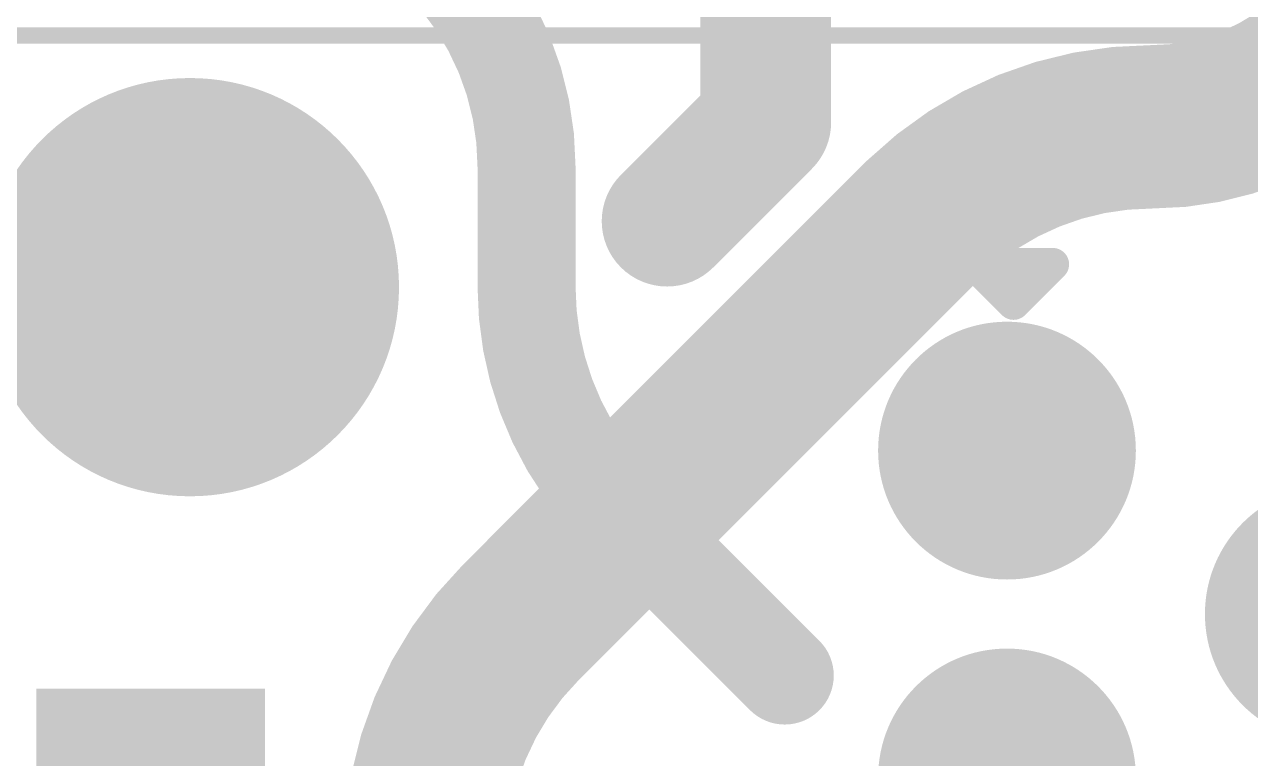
# Model space of a CAD drawing. Header units: millimetres. Extents: x -35.7 to 35.7, y -3.2 to 68.2.
# Drawn here: x -20.08 to -10.55, y 42.48 to 48.19 of the extents above; entities that cross this region are included whole.
import ezdxf

# ---------------------------------------------------------------- set-up
doc = ezdxf.new("R2010")
doc.units = ezdxf.units.MM
for name, color, linetype in [('BottomLayer', 5, 'Continuous'), ('BottomSolder', 6, 'Continuous'), ('MultiLayer', 9, 'Continuous'), ('PadHoleLayer', 156, 'Continuous'), ('TopLayer', 1, 'Continuous'), ('TopOverlay', 2, 'Continuous'), ('TopSolder', 216, 'Continuous'), ('ViaHoleLayer', 16, 'Continuous')]:
    doc.layers.add(name, color=color, linetype=linetype)

# ---------------------------------------------------------------- blocks, each defined once
blk = doc.blocks.new('0855115001_59')
at = {"layer": 'BottomLayer'}
h = blk.add_hatch(color=5, dxfattribs=at)
edge = h.paths.add_edge_path()
edge.add_arc((-3.175, 4.445), 0.9, 0, 360)
h = blk.add_hatch(color=5, dxfattribs=at)
edge = h.paths.add_edge_path()
edge.add_arc((-4.445, 1.905), 0.9, 0, 360)
h = blk.add_hatch(color=5, dxfattribs=at)
edge = h.paths.add_edge_path()
edge.add_arc((-1.905, 1.905), 0.9, 0, 360)
at = {"layer": 'BottomSolder'}
h = blk.add_hatch(color=6, dxfattribs=at)
edge = h.paths.add_edge_path()
edge.add_arc((-3.175, 4.445), 1.0016, 0, 360)
h = blk.add_hatch(color=6, dxfattribs=at)
edge = h.paths.add_edge_path()
edge.add_arc((-4.445, 1.905), 1.0016, 0, 360)
h = blk.add_hatch(color=6, dxfattribs=at)
edge = h.paths.add_edge_path()
edge.add_arc((-1.905, 1.905), 1.0016, 0, 360)
h = blk.add_hatch(color=6, dxfattribs=at)
edge = h.paths.add_edge_path()
edge.add_arc((-5.715, -4.445), 0.1016, 0, 360)
at = {"layer": 'MultiLayer'}
h = blk.add_hatch(color=9, dxfattribs=at)
edge = h.paths.add_edge_path()
edge.add_arc((-3.175, 4.445), 0.9, 0, 360)
h = blk.add_hatch(color=9, dxfattribs=at)
edge = h.paths.add_edge_path()
edge.add_arc((-4.445, 1.905), 0.9, 0, 360)
h = blk.add_hatch(color=9, dxfattribs=at)
edge = h.paths.add_edge_path()
edge.add_arc((-1.905, 1.905), 0.9, 0, 360)
at = {"layer": 'PadHoleLayer'}
h = blk.add_hatch(color=156, dxfattribs=at)
edge = h.paths.add_edge_path()
edge.add_arc((-4.445, 1.905), 0.5, 0, 360)
h = blk.add_hatch(color=156, dxfattribs=at)
edge = h.paths.add_edge_path()
edge.add_arc((-1.905, 1.905), 0.5, 0, 360)
h = blk.add_hatch(color=156, dxfattribs=at)
edge = h.paths.add_edge_path()
edge.add_arc((-5.715, -4.445), 1.625, 0, 360)
at = {"layer": 'TopLayer'}
h = blk.add_hatch(color=1, dxfattribs=at)
edge = h.paths.add_edge_path()
edge.add_arc((-3.175, 4.445), 0.9, 0, 360)
h = blk.add_hatch(color=1, dxfattribs=at)
edge = h.paths.add_edge_path()
edge.add_arc((-4.445, 1.905), 0.9, 0, 360)
h = blk.add_hatch(color=1, dxfattribs=at)
edge = h.paths.add_edge_path()
edge.add_arc((-1.905, 1.905), 0.9, 0, 360)
at = {"layer": 'TopSolder'}
h = blk.add_hatch(color=216, dxfattribs=at)
edge = h.paths.add_edge_path()
edge.add_arc((-3.175, 4.445), 1.0016, 0, 360)
h = blk.add_hatch(color=216, dxfattribs=at)
edge = h.paths.add_edge_path()
edge.add_arc((-4.445, 1.905), 1.0016, 0, 360)
h = blk.add_hatch(color=216, dxfattribs=at)
edge = h.paths.add_edge_path()
edge.add_arc((-1.905, 1.905), 1.0016, 0, 360)
h = blk.add_hatch(color=216, dxfattribs=at)
edge = h.paths.add_edge_path()
edge.add_arc((-5.715, -4.445), 0.1016, 0, 360)
at = {"layer": 'TopOverlay'}
for points, const_width in [([(-7.6708, -9.4488), (-7.6708, 5.715)], 0.127), ([(-5.588, 1.9558), (-5.8928, 2.2606)], 0.254), ([(-5.8928, 1.651), (-5.8928, 2.2606)], 0.254), ([(-5.8928, 1.651), (-5.588, 1.9558)], 0.254)]:
    blk.add_lwpolyline(points, dxfattribs=dict(at, const_width=const_width))
at = {"layer": 'TopOverlay', "const_width": 0.127}
for points in [[(-5.9563, 2.2606, 1), (-5.8293, 2.2606, 1)], [(-5.9563, 2.2606, 1), (-5.8293, 2.2606, 1)], [(-5.6515, 1.9558, 1), (-5.5245, 1.9558, 1)], [(-5.6515, 1.9558, 1), (-5.5245, 1.9558, 1)], [(-5.9563, 1.651, 1), (-5.8293, 1.651, 1)], [(-5.9563, 1.651, 1), (-5.8293, 1.651, 1)]]:
    blk.add_lwpolyline(points, format="xyb", close=True, dxfattribs=at)

msp = doc.modelspace()

# ---------------------------------------------------------------- hatches: boundary and pattern name
at = {"layer": 'BottomLayer'}
h = msp.add_hatch(color=5, dxfattribs=at)
edge = h.paths.add_edge_path()
edge.add_arc((-15.0876, 46.6598), 0.3, 0, 360)
h = msp.add_hatch(color=5, dxfattribs=at)
edge = h.paths.add_edge_path()
edge.add_arc((-14.1986, 45.5676), 0.3, 0, 360)
h = msp.add_hatch(color=5, dxfattribs=at)
edge = h.paths.add_edge_path()
edge.add_arc((-14.1732, 43.1292), 0.3, 0, 360)
msp.add_hatch(color=5, dxfattribs=at).paths.add_polyline_path([(-19.9898, 41.6202), (-18.2136, 41.6202), (-18.2136, 43.0276), (-19.9898, 43.0276)])
h = msp.add_hatch(color=5, dxfattribs=at)
edge = h.paths.add_edge_path()
edge.add_arc((-18.669, 42.6466), 0.3, 0, 360)
at = {"layer": 'BottomSolder'}
h = msp.add_hatch(color=6, dxfattribs=at)
edge = h.paths.add_edge_path()
edge.add_arc((-15.0876, 46.6598), 0.15, 0, 360)
h = msp.add_hatch(color=6, dxfattribs=at)
edge = h.paths.add_edge_path()
edge.add_arc((-14.1986, 45.5676), 0.15, 0, 360)
h = msp.add_hatch(color=6, dxfattribs=at)
edge = h.paths.add_edge_path()
edge.add_arc((-14.1732, 43.1292), 0.15, 0, 360)
h = msp.add_hatch(color=6, dxfattribs=at)
edge = h.paths.add_edge_path()
edge.add_arc((-18.669, 42.6466), 0.15, 0, 360)
at = {"layer": 'TopLayer'}
h = msp.add_hatch(color=1, dxfattribs=at)
edge = h.paths.add_edge_path()
edge.add_arc((-15.0876, 46.6598), 0.3, 0, 360)
h = msp.add_hatch(color=1, dxfattribs=at)
edge = h.paths.add_edge_path()
edge.add_arc((-14.1986, 45.5676), 0.3, 0, 360)
h = msp.add_hatch(color=1, dxfattribs=at)
edge = h.paths.add_edge_path()
edge.add_arc((-14.1732, 43.1292), 0.3, 0, 360)
h = msp.add_hatch(color=1, dxfattribs=at)
edge = h.paths.add_edge_path()
edge.add_arc((-18.669, 42.6466), 0.3, 0, 360)
at = {"layer": 'TopSolder'}
h = msp.add_hatch(color=216, dxfattribs=at)
edge = h.paths.add_edge_path()
edge.add_arc((-15.0876, 46.6598), 0.15, 0, 360)
h = msp.add_hatch(color=216, dxfattribs=at)
edge = h.paths.add_edge_path()
edge.add_arc((-14.1986, 45.5676), 0.15, 0, 360)
h = msp.add_hatch(color=216, dxfattribs=at)
edge = h.paths.add_edge_path()
edge.add_arc((-14.1732, 43.1292), 0.15, 0, 360)
h = msp.add_hatch(color=216, dxfattribs=at)
edge = h.paths.add_edge_path()
edge.add_arc((-18.669, 42.6466), 0.15, 0, 360)
at = {"layer": 'ViaHoleLayer'}
h = msp.add_hatch(color=16, dxfattribs=at)
edge = h.paths.add_edge_path()
edge.add_arc((-15.0876, 46.6598), 0.15, 0, 360)
h = msp.add_hatch(color=16, dxfattribs=at)
edge = h.paths.add_edge_path()
edge.add_arc((-14.1986, 45.5676), 0.15, 0, 360)
h = msp.add_hatch(color=16, dxfattribs=at)
edge = h.paths.add_edge_path()
edge.add_arc((-14.1732, 43.1292), 0.15, 0, 360)
h = msp.add_hatch(color=16, dxfattribs=at)
edge = h.paths.add_edge_path()
edge.add_arc((-18.669, 42.6466), 0.15, 0, 360)

# ---------------------------------------------------------------- linework, layer by layer
at = {"layer": 'BottomLayer', "const_width": 1.27}
msp.add_lwpolyline([(-16.2233, 43.5429), (-14.1986, 45.5676)], dxfattribs=at)
at = {"layer": 'BottomLayer', "const_width": 0.635}
for points in [[(-14.5161, 45.5676, 1), (-13.8811, 45.5676, 1)], [(-16.5408, 43.5429, 1), (-15.9058, 43.5429, 1)], [(-16.5408, 43.5429, 1), (-15.9058, 43.5429, 1)]]:
    msp.add_lwpolyline(points, format="xyb", close=True, dxfattribs=at)
at = {"layer": 'BottomLayer', "const_width": 1.27}
msp.add_lwpolyline([(-16.9672, 41.7469, -0.198912), (-16.2233, 43.5429)], format="xyb", dxfattribs=at)
at = {"layer": 'TopLayer'}
for points, const_width in [([(-14.3208, 47.4266), (-14.3208, 60.4614)], 1.016), ([(-15.0876, 46.6598), (-14.3208, 47.4266)], 1.016), ([(-16.1798, 46.1518), (-16.1798, 47.0795)], 0.762), ([(-14.1986, 45.5676), (-13.1174, 46.6488)], 1.27), ([(-15.4614, 44.4174), (-14.1732, 43.1292)], 0.762)]:
    msp.add_lwpolyline(points, dxfattribs=dict(at, const_width=const_width))
for points, const_width in [([(-16.8529, 48.7045, -0.198912), (-16.1798, 47.0795)], 0.762), ([(-9.8552, 47.9996, -0.198762), (-11.3213, 47.3928)], 1.27), ([(-13.089, 46.6768, -0.194834), (-11.3213, 47.3928)], 1.27), ([(-13.1174, 46.6488, -0.003926), (-13.089, 46.6768)], 1.27), ([(-15.7253, 44.7295, -0.155881), (-16.1798, 46.1518)], 0.762), ([(-15.4614, 44.4174, -0.041737), (-15.7253, 44.7295)], 0.762)]:
    msp.add_lwpolyline(points, format="xyb", dxfattribs=dict(at, const_width=const_width))
for points, const_width in [([(-11.6388, 47.3928, 1), (-11.0038, 47.3928, 1)], 0.635), ([(-11.6388, 47.3928, 1), (-11.0038, 47.3928, 1)], 0.635), ([(-14.5748, 47.4266, 1), (-14.0668, 47.4266, 1)], 0.508), ([(-14.5748, 47.4266, 1), (-14.0668, 47.4266, 1)], 0.508), ([(-16.3703, 47.0795, 1), (-15.9893, 47.0795, 1)], 0.381), ([(-16.3703, 47.0795, 1), (-15.9893, 47.0795, 1)], 0.381), ([(-13.4349, 46.6488, 1), (-12.7999, 46.6488, 1)], 0.635), ([(-13.4349, 46.6488, 1), (-12.7999, 46.6488, 1)], 0.635), ([(-13.4065, 46.6768, 1), (-12.7715, 46.6768, 1)], 0.635), ([(-13.4065, 46.6768, 1), (-12.7715, 46.6768, 1)], 0.635), ([(-15.3416, 46.6598, 1), (-14.8336, 46.6598, 1)], 0.508), ([(-16.3703, 46.1518, 1), (-15.9893, 46.1518, 1)], 0.381), ([(-16.3703, 46.1518, 1), (-15.9893, 46.1518, 1)], 0.381), ([(-14.5161, 45.5676, 1), (-13.8811, 45.5676, 1)], 0.635), ([(-15.9158, 44.7295, 1), (-15.5348, 44.7295, 1)], 0.381), ([(-15.9158, 44.7295, 1), (-15.5348, 44.7295, 1)], 0.381), ([(-15.6519, 44.4174, 1), (-15.2709, 44.4174, 1)], 0.381), ([(-15.6519, 44.4174, 1), (-15.2709, 44.4174, 1)], 0.381), ([(-14.3637, 43.1292, 1), (-13.9827, 43.1292, 1)], 0.381)]:
    msp.add_lwpolyline(points, format="xyb", close=True, dxfattribs=dict(at, const_width=const_width))

# ---------------------------------------------------------------- block references
at = {"rotation": 270}
msp.add_blockref('0855115001_59', (-14.351, 40.4318), dxfattribs=at)

doc.saveas('drawing.dxf')
